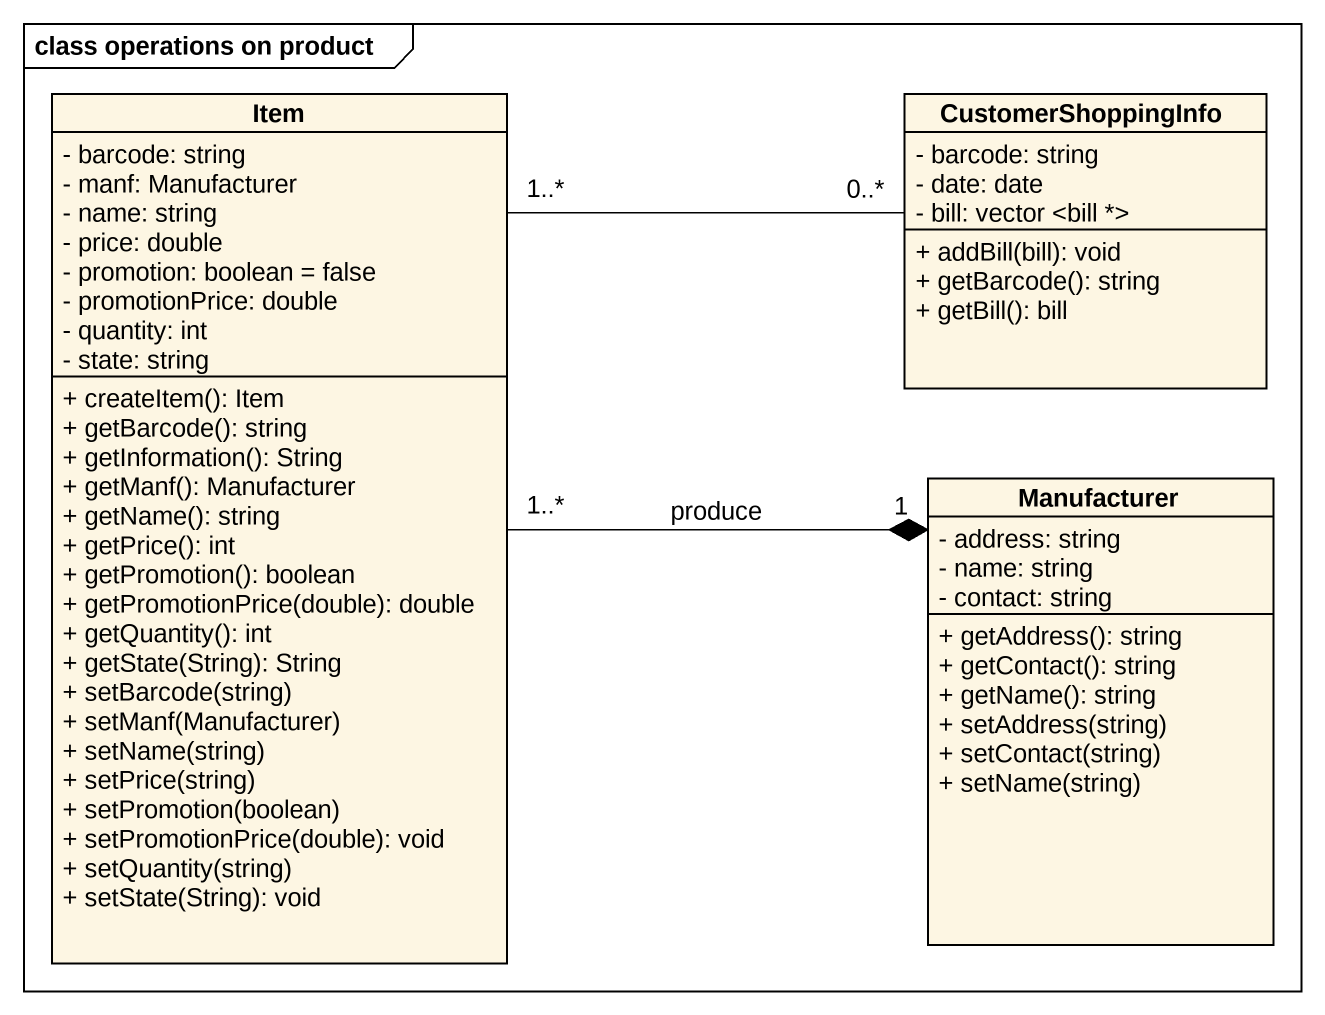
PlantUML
@startuml
mainframe class operations on product
hide circle
hide empty members
skinparam classAttributeIconSize 0
class Item {
  - barcode: string
  - manf: Manufacturer
  - name: string
  - price: double
  - promotion: boolean = false
  - promotionPrice: double
  - quantity: int
  - state: string
  + createItem(): Item
  + getBarcode(): string
  + getInformation(): String
  + getManf(): Manufacturer
  + getName(): string
  + getPrice(): int
  + getPromotion(): boolean
  + getPromotionPrice(double): double
  + getQuantity(): int
  + getState(String): String
  + setBarcode(string)
  + setManf(Manufacturer)
  + setName(string)
  + setPrice(string)
  + setPromotion(boolean)
  + setPromotionPrice(double): void
  + setQuantity(string)
  + setState(String): void
}
class CustomerShoppingInfo {
  - barcode: string
  - date: date
  - bill: vector <bill *>
  + addBill(bill): void
  + getBarcode(): string
  + getBill(): bill
}
class Manufacturer {
  - address: string
  - name: string
  - contact: string
  + getAddress(): string
  + getContact(): string
  + getName(): string
  + setAddress(string)
  + setContact(string)
  + setName(string)
}
Item "1..*" -right- "0..*" CustomerShoppingInfo
Item "1..*" -right-* "1" Manufacturer : produce
@enduml
